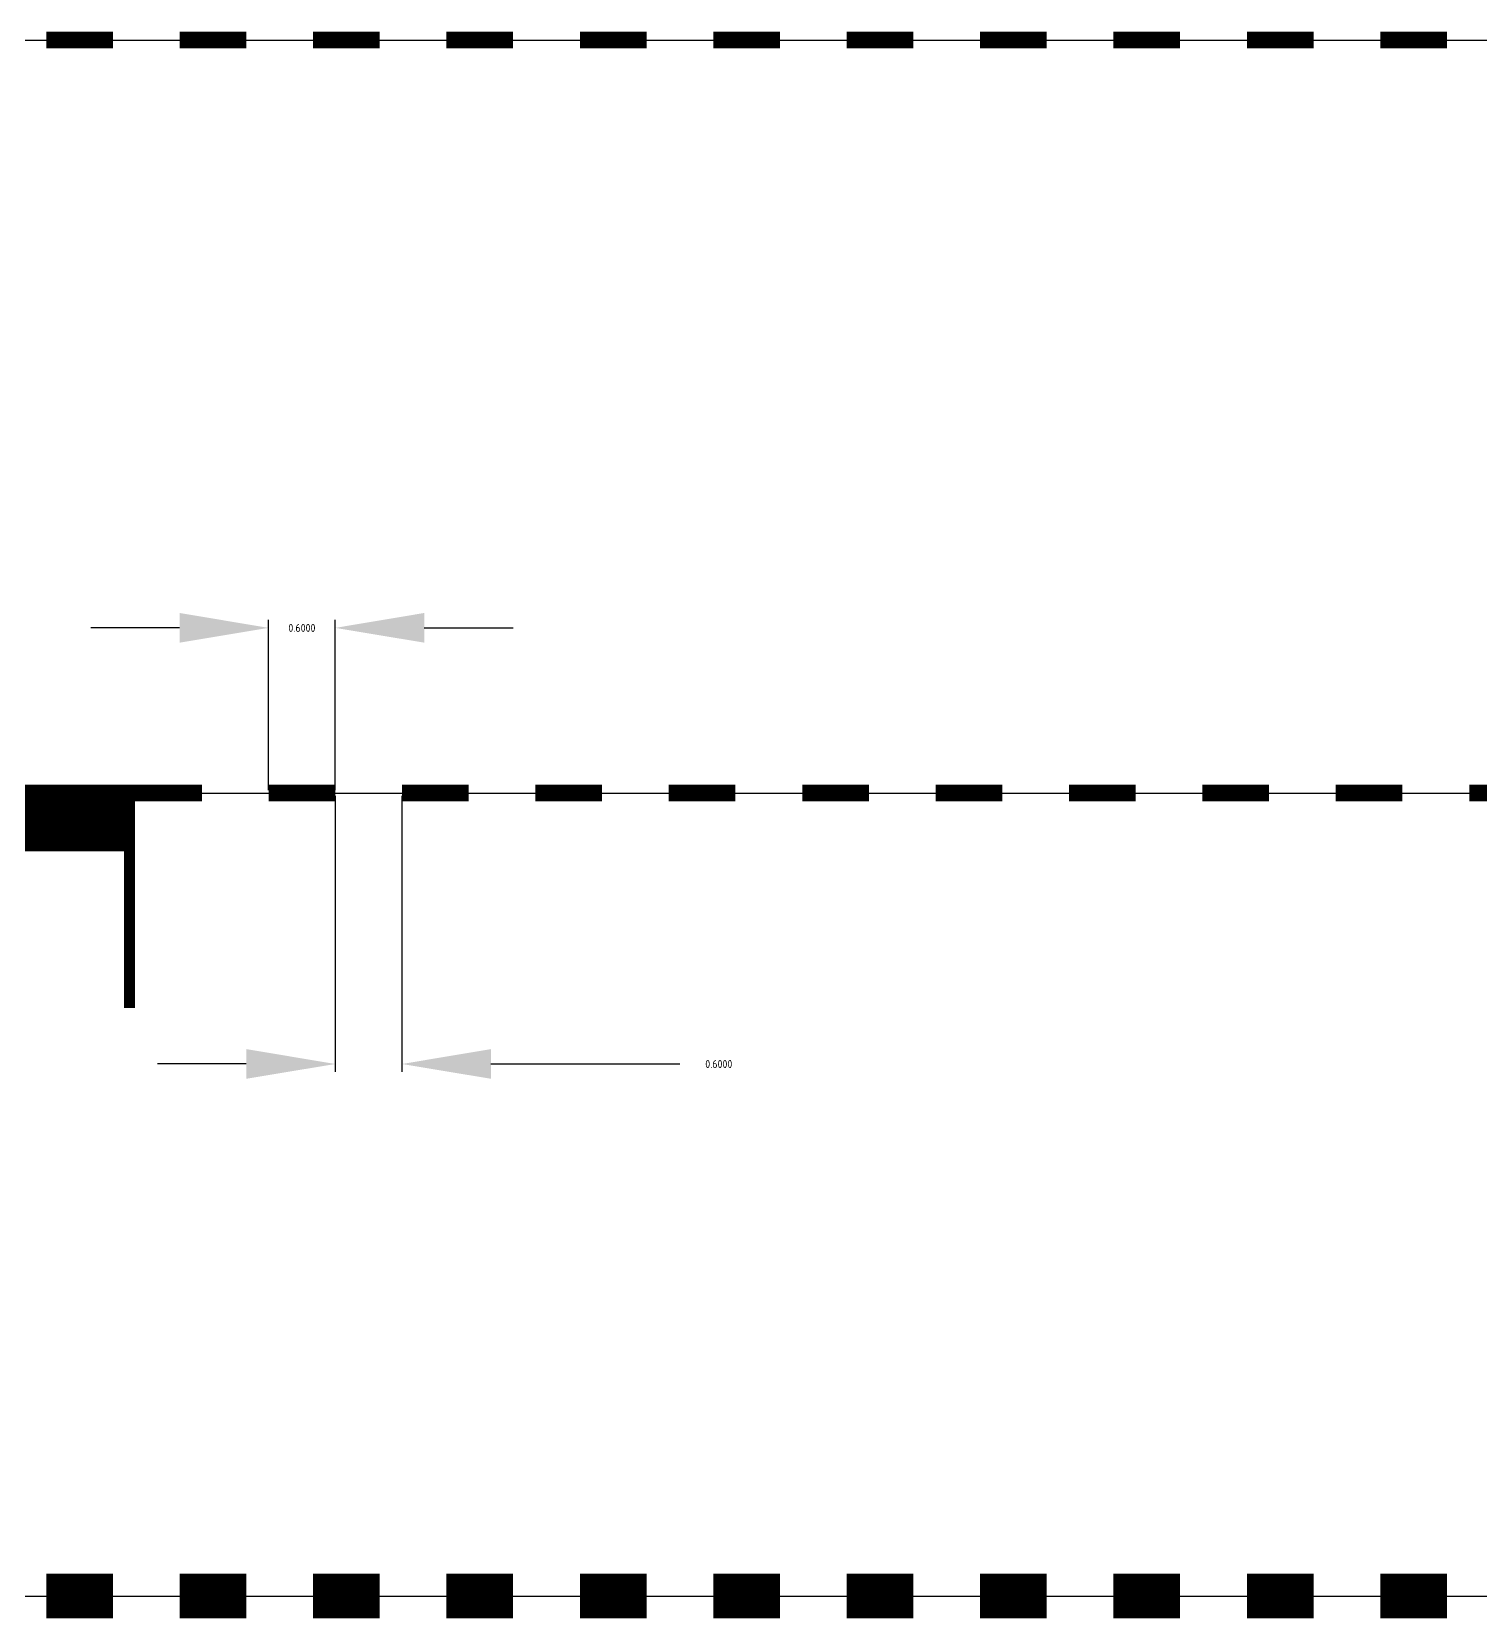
# Model space of a CAD drawing. Header units: metres. Extents: x 507649 to 509016, y 6966950 to 6967777.
# Drawn here: x 508582.58 to 508595.61, y 6967690.76 to 6967705.04 of the extents above; entities that cross this region are included whole.
import ezdxf

# ---------------------------------------------------------------- set-up
doc = ezdxf.new("R2010")
doc.units = ezdxf.units.M
doc.layers.get('DEFPOINTS').update_dxf_attribs({"color": 11})
doc.layers.add('_Design Non Plottable', color=45, linetype='Continuous', plot=False)
doc.layers.add('CIV_LINEMARKING', color=9, linetype='Continuous')
doc.layers.add('XREF', color=7, linetype='Continuous')
doc.styles.get("Standard").update_dxf_attribs({"font": 'isocp.shx'})
doc.dimstyles.get("Standard").update_dxf_attribs({"dimtxt": 2.5, "dimasz": 3, "dimexe": 1.5, "dimexo": 2.5, "dimgap": 1.5, "dimtad": 1, "dimdsep": 46, "dimtxsty": 'Standard', "dimcen": 1.5, "dimclrd": 1, "dimclre": 1, "dimclrt": 7, "dimazin": 2, "dimtfac": 1, "dimtmove": 0, "dimatfit": 3, "dimfxl": 1, "dimarcsym": 0})

# ---------------------------------------------------------------- blocks, each defined once
blk = doc.blocks.new('*D43')
at = {"layer": '_Design Non Plottable', "lineweight": -2, "transparency": 16777216}
for p, q in [((508585.313, 6967698.163), (508585.313, 6967695.678)), ((508585.913, 6967698.163), (508585.913, 6967695.678)), ((508584.513, 6967695.75), (508583.713, 6967695.75)), ((508586.713, 6967695.75), (508588.414, 6967695.75))]:
    blk.add_line(p, q, dxfattribs=at)
at = {"layer": '_Design Non Plottable', "transparency": 16777216}
for points in [[(508584.513, 6967695.884), (508584.513, 6967695.617), (508585.313, 6967695.75)], [(508586.713, 6967695.884), (508586.713, 6967695.617), (508585.913, 6967695.75)]]:
    blk.add_solid(points, dxfattribs=at)
at = {"layer": 'DEFPOINTS', "color": 0, "transparency": 16777216}
for p in [(508585.313, 6967698.188), (508585.913, 6967698.188), (508585.913, 6967695.75)]:
    blk.add_point(p, dxfattribs=at)
at = {"layer": '_Design Non Plottable', "transparency": 16777216, "insert": (508588.763, 6967695.75), "char_height": 0.072, "attachment_point": 5}
blk.add_mtext('\\A1;0.6000', dxfattribs=at)
blk = doc.blocks.new('*D44')
at = {"layer": '_Design Non Plottable', "lineweight": -2, "transparency": 16777216}
for p, q in [((508584.713, 6967698.213), (508584.713, 6967699.746)), ((508585.313, 6967698.213), (508585.313, 6967699.746)), ((508583.913, 6967699.674), (508583.113, 6967699.674)), ((508586.113, 6967699.674), (508586.913, 6967699.674))]:
    blk.add_line(p, q, dxfattribs=at)
at = {"layer": '_Design Non Plottable', "transparency": 16777216}
for points in [[(508583.913, 6967699.808), (508583.913, 6967699.541), (508584.713, 6967699.674)], [(508586.113, 6967699.808), (508586.113, 6967699.541), (508585.313, 6967699.674)]]:
    blk.add_solid(points, dxfattribs=at)
at = {"layer": 'DEFPOINTS', "color": 0, "transparency": 16777216}
for p in [(508585.313, 6967699.674), (508584.713, 6967698.188), (508585.313, 6967698.188)]:
    blk.add_point(p, dxfattribs=at)
at = {"layer": '_Design Non Plottable', "transparency": 16777216, "insert": (508585.013, 6967699.674), "char_height": 0.072, "attachment_point": 5}
blk.add_mtext('\\A1;0.6000', dxfattribs=at)
blk = doc.blocks.new('*U137')
at = {"layer": 'CIV_LINEMARKING', "const_width": 0.15}
blk.add_lwpolyline([(0, 0), (0.6, 0)], dxfattribs=at)
blk = doc.blocks.new('*U136')
at = {"layer": 'CIV_LINEMARKING', "color": 0, "linetype": 'ByBlock', "lineweight": -2, "transparency": 16777216}
for p in [(508583.513, 6967698.188), (508584.713, 6967698.188), (508585.913, 6967698.188), (508587.113, 6967698.188), (508588.313, 6967698.188), (508589.513, 6967698.188), (508590.713, 6967698.188), (508591.913, 6967698.188), (508593.113, 6967698.188), (508594.313, 6967698.188), (508595.513, 6967698.188), (508596.713, 6967698.188), (508597.913, 6967698.188), (508599.113, 6967698.188), (508600.313, 6967698.188), (508601.513, 6967698.188), (508602.713, 6967698.188)]:
    blk.add_blockref('*U137', p, dxfattribs=at)
blk = doc.blocks.new('*U143')
at = {"const_width": 0.4}
blk.add_lwpolyline([(0, 0), (0.6, 0)], dxfattribs=at)
blk = doc.blocks.new('*U142')
at = {"layer": 'CIV_LINEMARKING', "color": 0, "linetype": 'ByBlock', "lineweight": -2, "transparency": 16777216}
for p in [(508582.713, 6967690.963), (508583.913, 6967690.963), (508585.113, 6967690.963), (508586.313, 6967690.963), (508587.513, 6967690.963), (508588.713, 6967690.963), (508589.913, 6967690.963), (508591.113, 6967690.963), (508592.313, 6967690.963), (508593.513, 6967690.963), (508594.713, 6967690.963)]:
    blk.add_blockref('*U143', p, dxfattribs=at)
blk = doc.blocks.new('*U141')
at = {"layer": 'CIV_LINEMARKING', "const_width": 0.15}
blk.add_lwpolyline([(0, 0), (0.6, 0)], dxfattribs=at)
blk = doc.blocks.new('*U140')
at = {"layer": 'CIV_LINEMARKING', "color": 0, "linetype": 'ByBlock', "lineweight": -2, "transparency": 16777216}
for p in [(508582.713, 6967704.963), (508583.913, 6967704.963), (508585.113, 6967704.963), (508586.313, 6967704.963), (508587.513, 6967704.963), (508588.713, 6967704.963), (508589.913, 6967704.963), (508591.113, 6967704.963), (508592.313, 6967704.963), (508593.513, 6967704.963), (508594.713, 6967704.963)]:
    blk.add_blockref('*U141', p, dxfattribs=at)
blk = doc.blocks.new('XD_DESIGN_1')
at = {"layer": '_Design Non Plottable'}
blk.add_line((508563.513, 6967690.963), (508603.513, 6967690.963), dxfattribs=at)
for points in [[(508563.513, 6967704.963), (508603.513, 6967704.963)], [(508583.513, 6967698.188), (508603.713, 6967698.188)]]:
    blk.add_lwpolyline(points, dxfattribs=at)
at = {"layer": 'CIV_LINEMARKING'}
for points, const_width in [([(508563.513, 6967697.963), (508583.513, 6967697.963)], 0.6), ([(508583.463, 6967698.113), (508583.463, 6967696.254)], 0.1)]:
    blk.add_lwpolyline(points, dxfattribs=dict(at, const_width=const_width))
for name in ['*U140', '*U136', '*U142']:
    blk.add_blockref(name, (0, 0), dxfattribs=at)
at = {"layer": '_Design Non Plottable'}
for base, p1, p2, picture, middle in [((508585.313, 6967699.674), (508584.713, 6967698.188), (508585.313, 6967698.188), '*D44', (508585.013, 6967699.674)), ((508585.913, 6967695.75), (508585.313, 6967698.188), (508585.913, 6967698.188), '*D43', (508588.763, 6967695.75))]:
    dim = blk.add_linear_dim(base=base, p1=p1, p2=p2, dimstyle='Standard', override={"dimscale": 0.4, "dimasz": 2, "dimgap": 0.5, "dimclrd": 256, "dimclre": 256, "dimclrt": 256}, dxfattribs=at)
    dim.commit()
    dim.dimension.update_dxf_attribs({"geometry": picture, "text_midpoint": middle, "dimtype": 128})

msp = doc.modelspace()

# ---------------------------------------------------------------- block references
at = {"layer": 'XREF'}
msp.add_blockref('XD_DESIGN_1', (0, 0), dxfattribs=at)

doc.saveas('drawing.dxf')
